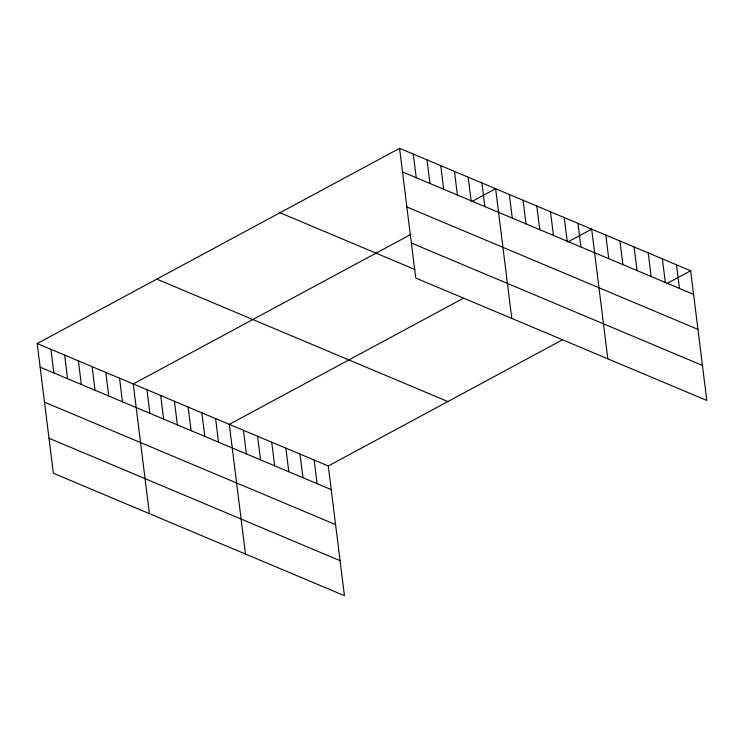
<?xml version="1.0" encoding="UTF-8"?>
<svg xmlns="http://www.w3.org/2000/svg" width="744" height="744" viewBox="0 0 744 744"><rect width="100%" height="100%" fill="white"/><g stroke="black" fill="none" stroke-linecap="round" stroke-linejoin="round"><path stroke-width="1.12" d="M37.2 343.551L328.281 465.977L344.435 595.674L53.354 473.249L37.2 343.551L399.565 148.326L690.646 270.751L706.8 400.449L415.719 278.024L399.565 148.326M410.921 234.36L133.26 383.951L149.414 513.648M471.705 201.605L495.616 188.725L511.779 318.423M463.438 298.214L229.31 424.35L245.474 554.048M567.765 242.014L591.675 229.124L607.829 358.822M328.281 465.977L562.399 339.841M666.726 283.641L690.646 270.751M402.504 171.938L693.585 294.364M406.866 206.944L697.946 329.378M411.358 243.018L702.438 365.444M279.986 212.747L415.096 269.579M156.779 279.121L447.86 401.555M40.139 367.164L331.219 489.599M44.501 402.169L335.581 524.604M48.992 438.244L340.073 560.669M676.51 264.808L679.449 288.421M662.365 258.856L665.313 282.478M648.229 252.913L651.167 276.526M634.093 246.962L637.031 270.584M619.957 241.019L622.895 264.632M605.811 235.076L608.759 258.689M577.958 223.358L580.897 246.971M564.231 217.583L567.17 241.196M550.514 211.808L553.452 235.43M536.787 206.042L539.726 229.654M523.069 200.266L526.008 223.879M509.342 194.5L512.281 218.113M481.898 182.95L484.837 206.572M468.171 177.184L471.119 200.796M454.454 171.408L457.393 195.021M440.727 165.642L443.675 189.255M427.01 159.867L429.948 183.48M413.283 154.092L416.231 177.714M314.145 460.034L317.084 483.647M300.009 454.082L302.947 477.704M285.863 448.139L288.812 471.752M271.727 442.196L274.666 465.809M257.591 436.244L260.53 459.866M243.455 430.302L246.394 453.914M215.593 418.584L218.531 442.196M201.866 412.808L204.814 436.43M188.148 407.042L191.087 430.655M174.422 401.267L177.37 424.88M160.704 395.492L163.643 419.114M146.977 389.726L149.925 413.339M119.533 378.185L122.472 401.797M105.815 372.409L108.754 396.022M92.089 366.634L95.027 390.256M78.371 360.868L81.31 384.481M64.644 355.093L67.583 378.705M50.927 349.317L53.866 372.939"/></g></svg>
